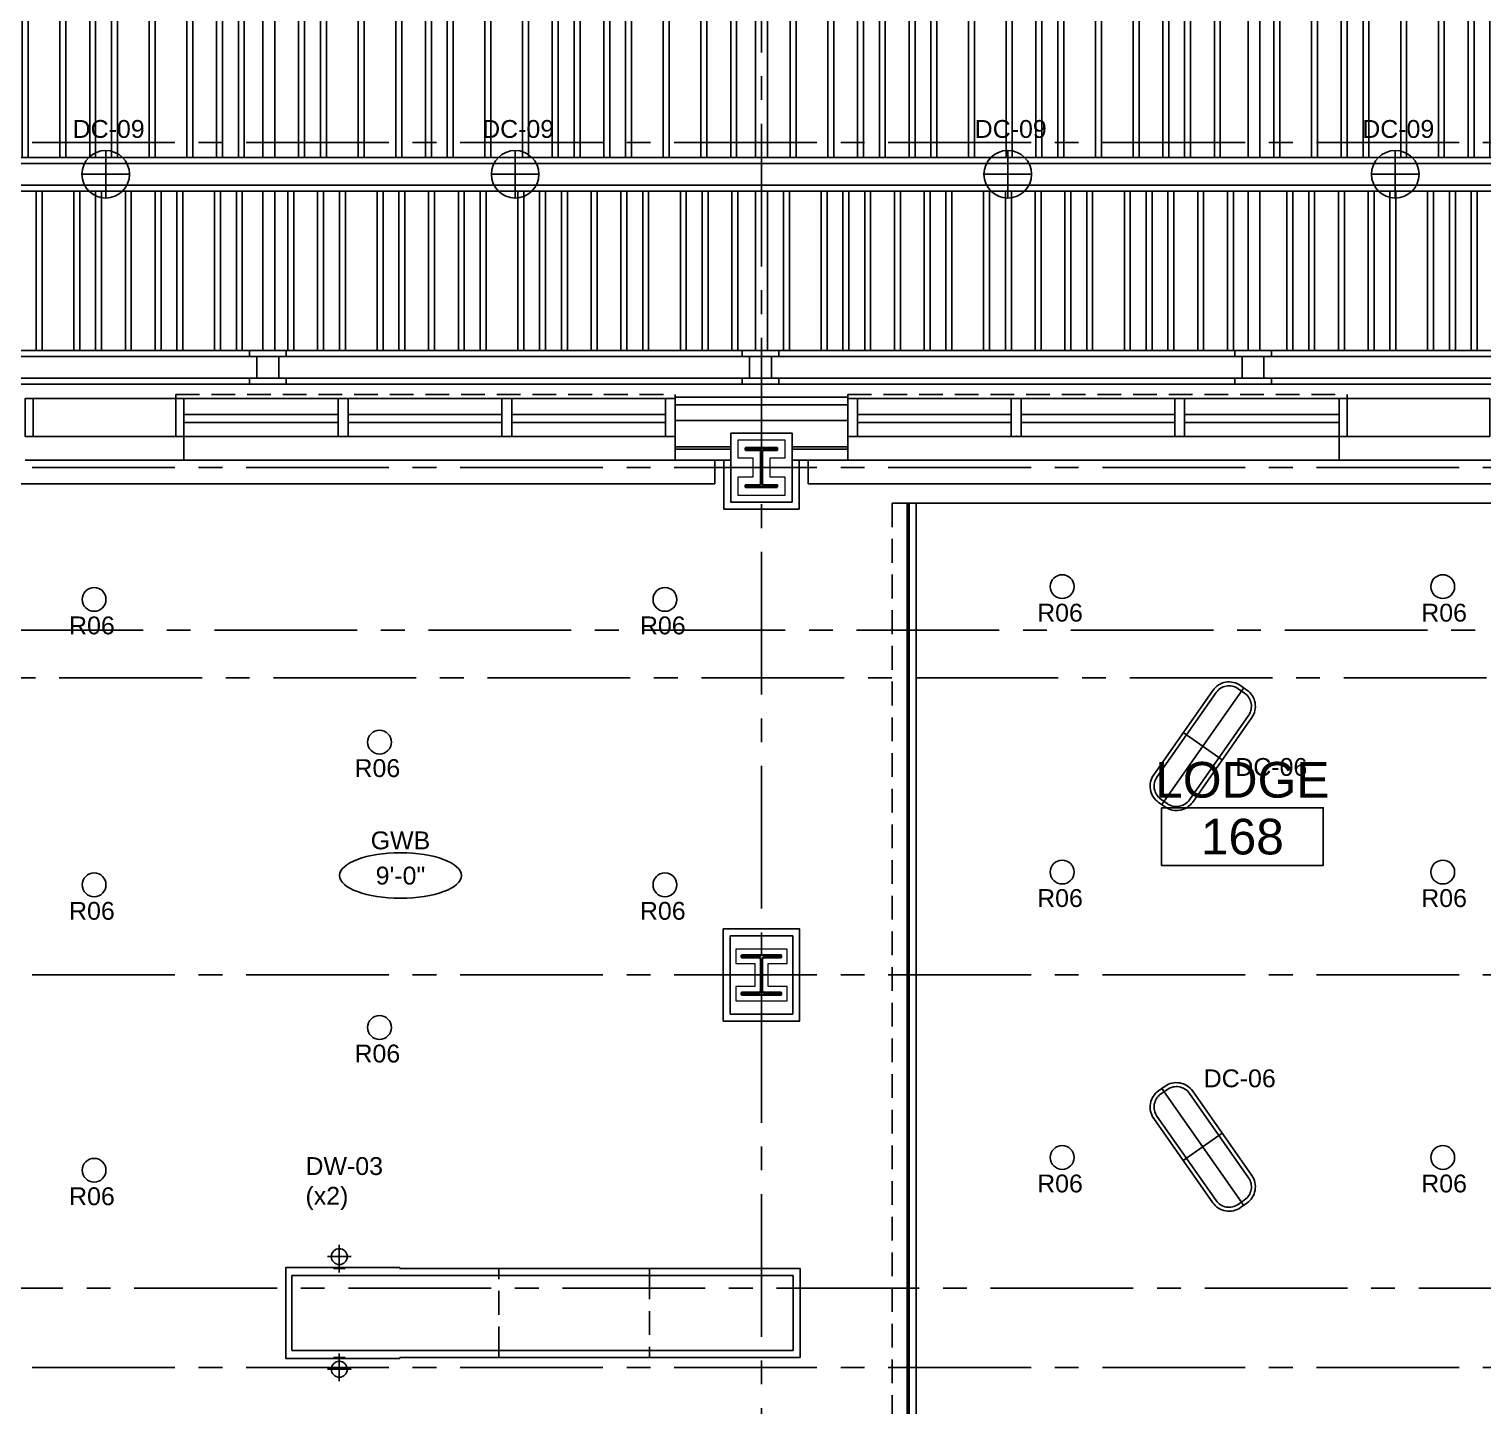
# Model space of a CAD drawing. Header units: inches. Extents: x -3700 to 367, y -844 to 2341.
# Drawn here: x -1420.8 to -1054, y 368.3 to 715.6 of the extents above; entities that cross this region are included whole.
import ezdxf
from ezdxf.enums import TextEntityAlignment as Align

# ---------------------------------------------------------------- set-up
doc = ezdxf.new("R2010")
doc.units = ezdxf.units.IN
doc.header["$LTSCALE"] = 48
doc.header["$MEASUREMENT"] = 0
for name, pattern in [('1112 - 0-Base$0$CENTER2', [1.125, 0.75, -0.125, 0.125, -0.125]), ('1112 - 0-Base$0$HIDDEN', [0.375, 0.25, -0.125]), ('1112 - 0-Base$0$HIDDEN2', [0.1875, 0.125, -0.0625]), ('HIDDEN2', [0.1875, 0.125, -0.0625])]:
    doc.linetypes.add(name, pattern=pattern)
for name, color, linetype in [('1112 - 0-Base$0$A-Clng Mtd Light Fixture', 4, 'Continuous'), ('1112 - 0-Base$0$A-Door-Head', 8, 'Continuous'), ('1112 - 0-Base$0$A-Elev-0-Hidden', 8, '1112 - 0-Base$0$HIDDEN2'), ('1112 - 0-Base$0$A-Flor-Case', 8, 'HIDDEN2'), ('1112 - 0-Base$0$A-Flor-Case-Full Height', 4, 'Continuous'), ('1112 - 0-Base$0$A-Flor-Ovhd', 6, 'Continuous'), ('1112 - 0-Base$0$A-Flor-Soffit', 4, 'Continuous'), ('1112 - 0-Base$0$A-Flor-Wall Mtd Fixture', 6, 'Continuous'), ('1112 - 0-Base$0$A-Glaz', 6, 'Continuous'), ('1112 - 0-Base$0$A-Glaz-Sill', 8, 'Continuous'), ('1112 - 0-Base$0$A-Grid(3-32)', 8, '1112 - 0-Base$0$CENTER2'), ('1112 - 0-Base$0$A-Tag-Rm(3-32)', 2, 'Continuous'), ('1112 - 0-Base$0$A-Wall-Full', 3, 'Continuous'), ('1112 - 0-Base$0$A-Wall-Hatch', 15, 'Continuous'), ('1112 - 0-Base$0$S-Grid-Iden', 2, 'Continuous'), ('A-Clng-Fixture', 3, 'Continuous'), ('A-Clng-Tag', 6, 'Continuous')]:
    doc.layers.add(name, color=color, linetype=linetype)
for name, color, linetype, lineweight in [('1112 - 0-Base$0$A-Detl-Hatch', 1, 'Continuous', 18), ('1112 - 0-Base$0$S-Detl-Hatch', 1, 'Continuous', 18), ('1112 - 0-Base$0$S-Detl-Wide', 3, 'Continuous', 35), ('A-Anno-Text', 50, 'Continuous', 25)]:
    doc.layers.add(name, color=color, linetype=linetype, lineweight=lineweight)
doc.styles.add('1112 - 0-Base$0$Standard', font='arial.ttf')
doc.styles.add('G1DIM', font='arial.ttf')
doc.styles.get("Standard").update_dxf_attribs({"font": 'arial.ttf'})

# ---------------------------------------------------------------- blocks, each defined once
blk = doc.blocks.new('Clng Tag')
blk.add_ellipse((0, 0), major_axis=(-0.3202, 0), ratio=0.37386)
at = {"color": 2}
for tag, p in [('XXX', (0, 0.1848)), ("X'-XX'", (0, -0.0002))]:
    blk.add_attdef(tag, text='', height=0.0938, dxfattribs=at).set_placement(p, align=Align.MIDDLE_CENTER)
blk = doc.blocks.new('6IN ROUND DL')
blk.add_circle((0, 0), 3)
blk.add_attdef('RXX', (-6.3125, -8.8125), '', height=4.5)
blk = doc.blocks.new('1112 - 0-Base$0$1ST FLOOR CORE & SHELL')
at = {"layer": '1112 - 0-Base$0$A-Door-Head'}
for points in [[(4264.75, -8575.34), (4300.75, -8575.34), (4300.75, -8584.88), (4264.75, -8584.88)], [(4596.25, -8575.34), (4632.25, -8575.34), (4632.25, -8584.88), (4596.25, -8584.88)]]:
    blk.add_lwpolyline(points, close=True, dxfattribs=at)
at = {"layer": '1112 - 0-Base$0$A-Flor-Case'}
for points in [[(4300.75, -8575.34), (4300.75, -8574.34), (4426.75, -8574.34), (4426.75, -8575.34)], [(4470.25, -8575.34), (4470.25, -8574.34), (4596.25, -8574.34), (4596.25, -8575.34)], [(4594.25, -8584.88), (4594.25, -8590.88), (4470.25, -8590.88)]]:
    blk.add_lwpolyline(points, dxfattribs=at)
at = {"layer": '1112 - 0-Base$0$A-Glaz'}
for p, q in [((4341.75, -8579.34), (4302.75, -8579.34)), ((4341.75, -8581.41), (4302.75, -8581.41)), ((4383, -8579.34), (4344.25, -8579.34)), ((4383, -8581.41), (4344.25, -8581.41)), ((4424.25, -8579.34), (4385.5, -8579.34)), ((4424.25, -8581.41), (4385.5, -8581.41)), ((4511.5, -8579.34), (4472.75, -8579.34)), ((4511.5, -8581.41), (4472.75, -8581.41)), ((4552.75, -8579.34), (4514, -8579.34)), ((4552.75, -8581.41), (4514, -8581.41)), ((4594.25, -8579.34), (4555.25, -8579.34)), ((4594.25, -8581.41), (4555.25, -8581.41))]:
    blk.add_line(p, q, dxfattribs=at)
for points in [[(4262.75, -8584.88), (4264.75, -8584.88), (4264.75, -8575.34), (4262.75, -8575.34)], [(4300.75, -8584.88), (4302.75, -8584.88), (4302.75, -8575.34), (4300.75, -8575.34)], [(4341.75, -8584.88), (4344.25, -8584.88), (4344.25, -8575.34), (4341.75, -8575.34)], [(4383, -8584.88), (4385.5, -8584.88), (4385.5, -8575.34), (4383, -8575.34)], [(4424.25, -8584.88), (4426.75, -8584.88), (4426.75, -8575.34), (4424.25, -8575.34)], [(4470.25, -8584.88), (4472.75, -8584.88), (4472.75, -8575.34), (4470.25, -8575.34)], [(4511.5, -8584.88), (4514, -8584.88), (4514, -8575.34), (4511.5, -8575.34)], [(4552.75, -8584.88), (4555.25, -8584.88), (4555.25, -8575.34), (4552.75, -8575.34)], [(4594.25, -8584.88), (4596.25, -8584.88), (4596.25, -8575.34), (4594.25, -8575.34)]]:
    blk.add_lwpolyline(points, close=True, dxfattribs=at)
at = {"layer": '1112 - 0-Base$0$A-Glaz-Sill'}
for p, q in [((4341.75, -8575.34), (4302.75, -8575.34)), ((4344.25, -8575.34), (4383, -8575.34)), ((4385.5, -8575.34), (4424.25, -8575.34)), ((4472.75, -8575.34), (4511.5, -8575.34)), ((4514, -8575.34), (4552.75, -8575.34)), ((4555.25, -8575.34), (4594.25, -8575.34)), ((4302.75, -8584.88), (4426.75, -8584.88)), ((4470.25, -8584.88), (4594.25, -8584.88))]:
    blk.add_line(p, q, dxfattribs=at)
blk.add_lwpolyline([(4302.75, -8584.88), (4302.75, -8590.88), (4426.75, -8590.88)], dxfattribs=at)
at = {"layer": '1112 - 0-Base$0$A-Wall-Full'}
for p, q in [((4426.75, -8588.13), (4426.75, -8575)), ((4426.75, -8575), (4470.25, -8575)), ((4470.25, -8588.13), (4470.25, -8575)), ((4440.76, -8588.13), (4426.75, -8588.13)), ((4470.25, -8588.13), (4456.24, -8588.13))]:
    blk.add_line(p, q, dxfattribs=at)
at = {"layer": '1112 - 0-Base$0$A-Wall-Hatch'}
for p, q in [((4426.75, -8576.88), (4470.25, -8576.88)), ((4470.25, -8580.88), (4426.75, -8580.88)), ((4440.76, -8587.5), (4426.75, -8587.5)), ((4470.25, -8587.5), (4456.24, -8587.5))]:
    blk.add_line(p, q, dxfattribs=at)
blk = doc.blocks.new('*U30')
at = {"layer": '1112 - 0-Base$0$A-Detl-Hatch'}
h = blk.add_hatch(dxfattribs=at)
h.set_pattern_fill('ANSI32', color=256, scale=6, style=0)
h.set_pattern_definition([(45, (0, -4.96), (-1.591, 1.591), []), (45, (1.0607, -4.96), (-1.591, 1.591), [])])
edge = h.paths.add_edge_path()
edge.add_line((3.9925, -9.92), (3.9925, -9.39))
edge.add_line((3.9925, -9.39), (0.6575, -9.39))
edge.add_arc((0.6575, -8.89), 0.5, 180, 270, ccw=False)
edge.add_line((0.1575, -8.89), (0.1575, -1.03))
edge.add_arc((0.6575, -1.03), 0.5, 90, 180, ccw=False)
edge.add_line((0.6575, -0.53), (3.9925, -0.53))
edge.add_line((3.9925, -0.53), (3.9925, 0))
edge.add_line((3.9925, 0), (-3.9925, 0))
edge.add_line((-3.9925, 0), (-3.9925, -0.53))
edge.add_line((-3.9925, -0.53), (-0.6575, -0.53))
edge.add_arc((-0.6575, -1.03), 0.5, 0, 90, ccw=False)
edge.add_line((-0.1575, -1.03), (-0.1575, -8.89))
edge.add_arc((-0.6575, -8.89), 0.5, -90, 0, ccw=False)
edge.add_line((-0.6575, -9.39), (-3.9925, -9.39))
edge.add_line((-3.9925, -9.39), (-3.9925, -9.92))
edge.add_line((-3.9925, -9.92), (3.9925, -9.92))
at = {"color": 0, "linetype": 'ByBlock'}
blk.add_lwpolyline([(3.9925, -9.92), (3.9925, -9.39), (0.6575, -9.39, -0.41421356), (0.1575, -8.89), (0.1575, -1.03, -0.41421356), (0.6575, -0.53), (3.9925, -0.53), (3.9925, 0), (-3.9925, 0), (-3.9925, -0.53), (-0.6575, -0.53, -0.41421356), (-0.1575, -1.03), (-0.1575, -8.89, -0.41421356), (-0.6575, -9.39), (-3.9925, -9.39), (-3.9925, -9.92)], format="xyb", close=True, dxfattribs=at)
blk = doc.blocks.new('1112 - 0-Base$0$w10x39')
at = {"layer": '1112 - 0-Base$0$S-Detl-Hatch'}
blk.add_lwpolyline([(13843.55, -7311.37), (13843.55, -7306.84), (13839.72, -7306.84), (13839.72, -7301.98), (13843.55, -7301.98), (13843.55, -7297.45), (13831.57, -7297.45), (13831.57, -7301.98), (13835.4, -7301.98), (13835.4, -7306.84), (13831.57, -7306.84), (13831.57, -7311.37)], close=True, dxfattribs=at)
at = {"layer": '1112 - 0-Base$0$S-Detl-Wide'}
blk.add_blockref('*U30', (13837.56, -7299.45), dxfattribs=at)
blk = doc.blocks.new('*U28')
at = {"layer": '1112 - 0-Base$0$A-Detl-Hatch'}
h = blk.add_hatch(dxfattribs=at)
h.set_pattern_fill('ANSI32', color=256, scale=6, style=0)
h.set_pattern_definition([(45, (0, -4.99), (-1.591, 1.591), []), (45, (1.0607, -4.99), (-1.591, 1.591), [])])
edge = h.paths.add_edge_path()
edge.add_line((5, -9.98), (5, -9.42))
edge.add_line((5, -9.42), (0.67, -9.42))
edge.add_arc((0.67, -8.92), 0.5, 180, 270, ccw=False)
edge.add_line((0.17, -8.92), (0.17, -1.06))
edge.add_arc((0.67, -1.06), 0.5, 90, 180, ccw=False)
edge.add_line((0.67, -0.56), (5, -0.56))
edge.add_line((5, -0.56), (5, 0))
edge.add_line((5, 0), (-5, 0))
edge.add_line((-5, 0), (-5, -0.56))
edge.add_line((-5, -0.56), (-0.67, -0.56))
edge.add_arc((-0.67, -1.06), 0.5, 0, 90, ccw=False)
edge.add_line((-0.17, -1.06), (-0.17, -8.92))
edge.add_arc((-0.67, -8.92), 0.5, -90, 0, ccw=False)
edge.add_line((-0.67, -9.42), (-5, -9.42))
edge.add_line((-5, -9.42), (-5, -9.98))
edge.add_line((-5, -9.98), (5, -9.98))
at = {"color": 0, "linetype": 'ByBlock'}
blk.add_lwpolyline([(5, -9.98), (5, -9.42), (0.67, -9.42, -0.414214), (0.17, -8.92), (0.17, -1.06, -0.414214), (0.67, -0.56), (5, -0.56), (5, 0), (-5, 0), (-5, -0.56), (-0.67, -0.56, -0.414214), (-0.17, -1.06), (-0.17, -8.92, -0.414214), (-0.67, -9.42), (-5, -9.42), (-5, -9.98)], format="xyb", close=True, dxfattribs=at)
blk = doc.blocks.new('1112 - 0-Base$0$W10x49')
at = {"layer": '1112 - 0-Base$0$S-Detl-Hatch'}
blk.add_lwpolyline([(14011.1, -7309.78), (14011.1, -7306.22), (14006.27, -7306.22), (14006.27, -7300.36), (14011.1, -7300.36), (14011.1, -7296.8), (13998.1, -7296.8), (13998.1, -7300.36), (14002.93, -7300.36), (14002.93, -7306.22), (13998.1, -7306.22), (13998.1, -7309.78)], close=True, dxfattribs=at)
at = {"layer": '1112 - 0-Base$0$S-Detl-Wide'}
blk.add_blockref('*U28', (14004.6, -7298.3), dxfattribs=at)
blk = doc.blocks.new('1112 - 0-Base$0$1ST FLOOR - STRUCTURAL GRID')
at = {"layer": '1112 - 0-Base$0$A-Grid(3-32)'}
for p, q in [((4448.5, -7426.01), (4448.5, -9520.75)), ((2104.5, -8510.75), (5927.38, -8510.75)), ((2104.5, -8592.75), (5927.38, -8592.75)), ((5912.5, -8633.75), (2120.87, -8633.75)), ((5927.38, -8645.75), (2104.5, -8645.75)), ((2104.5, -8720.75), (5927.38, -8720.75)), ((2130.3, -8799.75), (5901.58, -8799.75)), ((2104.5, -8819.75), (5927.38, -8819.75))]:
    blk.add_line(p, q, dxfattribs=at)
at = {"rotation": 180}
blk.add_blockref('1112 - 0-Base$0$W10x49', (18453.1, -16024.04), dxfattribs=at)
at = {"layer": '1112 - 0-Base$0$S-Grid-Iden'}
blk.add_blockref('1112 - 0-Base$0$w10x39', (-9389.06, -1288.34), dxfattribs=at)
blk = doc.blocks.new('1112 - 0-Base$0$Rm Tag')
blk.add_lwpolyline([(-0.2124, 0.0759), (0.2124, 0.0759), (0.2124, -0.0759), (-0.2124, -0.0759)], close=True)
at = {"style": '1112 - 0-Base$0$Standard'}
for p in [(0, 0.2858), (0, 0.1493), (0, 0)]:
    blk.add_attdef('XXX', text='', height=0.0938, dxfattribs=at).set_placement(p, align=Align.MIDDLE_CENTER)
blk = doc.blocks.new('1112 - 0-Base$0$wall sconce typ')
for p, q in [((3, 4), (-3, 4)), ((0, 7), (0, 0)), ((-1.5, 1), (1.5, 1))]:
    blk.add_line(p, q)
blk.add_circle((0, 4), 2)
blk = doc.blocks.new('1112 - 0-Base$0$pergola')
at = {"layer": '1112 - 0-Base$0$A-Elev-0-Hidden', "color": 5}
for p, q in [((-416.96, 100.62), (-416.96, 60.37)), ((-413.96, 100.62), (-413.96, 60.37)), ((-12.04, 100.62), (-12.04, 60.37)), ((-9.04, 100.62), (-9.04, 60.37)), ((-416.96, 51.87), (-416.96, 11.62)), ((-413.96, 51.87), (-413.96, 11.62)), ((-12.04, 51.87), (-12.04, 11.62)), ((-9.04, 51.87), (-9.04, 11.62))]:
    blk.add_line(p, q, dxfattribs=at)
at = {"layer": '1112 - 0-Base$0$A-Flor-Case'}
for p, q in [((-418.62, 60.37), (-418.62, 100.62)), ((-412.37, 100.61), (-412.37, 60.37)), ((-13.63, 100.61), (-13.63, 60.37)), ((-7.38, 60.37), (-7.38, 100.62)), ((-418.58, 11.64), (-418.58, 51.87)), ((-412.33, 51.87), (-412.33, 11.64)), ((-13.67, 51.87), (-13.67, 11.64)), ((-7.42, 11.64), (-7.42, 51.87))]:
    blk.add_line(p, q, dxfattribs=at)
at = {"layer": '1112 - 0-Base$0$A-Flor-Ovhd'}
for p, q in [((-408.83, 100.61), (-408.83, 60.37)), ((-407.33, 100.61), (-407.33, 60.37)), ((-403.33, 100.61), (-403.33, 60.37)), ((-401.83, 100.61), (-401.83, 60.37)), ((-393.83, 100.61), (-393.83, 60.37)), ((-392.33, 100.61), (-392.33, 60.37)), ((-384.33, 100.61), (-384.33, 60.37)), ((-382.83, 100.61), (-382.83, 60.37)), ((-376.83, 100.58), (-376.83, 60.35)), ((-375.33, 100.58), (-375.33, 60.35)), ((-371.33, 100.58), (-371.33, 60.35)), ((-369.83, 100.58), (-369.83, 60.35)), ((-361.83, 100.58), (-361.83, 60.35)), ((-360.33, 100.58), (-360.33, 60.35)), ((-352.33, 100.58), (-352.33, 60.35)), ((-350.83, 100.58), (-350.83, 60.35)), ((-344.83, 100.61), (-344.83, 60.37)), ((-343.33, 100.61), (-343.33, 60.37)), ((-339.33, 100.61), (-339.33, 60.37)), ((-337.83, 100.61), (-337.83, 60.37)), ((-333.13, 100.62), (-333.13, 60.37)), ((-330.13, 100.62), (-330.13, 60.37)), ((-324.13, 100.62), (-324.13, 60.38)), ((-322.63, 100.62), (-322.63, 60.38)), ((-318.63, 100.62), (-318.63, 60.38)), ((-317.13, 100.62), (-317.13, 60.38)), ((-309.13, 100.62), (-309.13, 60.38)), ((-307.63, 100.62), (-307.63, 60.38)), ((-299.63, 100.62), (-299.63, 60.38)), ((-298.13, 100.62), (-298.13, 60.38)), ((-292.13, 100.59), (-292.13, 60.36)), ((-290.63, 100.59), (-290.63, 60.36)), ((-286.63, 100.59), (-286.63, 60.36)), ((-285.13, 100.59), (-285.13, 60.36)), ((-277.13, 100.59), (-277.13, 60.36)), ((-275.63, 100.59), (-275.63, 60.36)), ((-267.63, 100.59), (-267.63, 60.36)), ((-266.13, 100.59), (-266.13, 60.36)), ((-260.13, 100.62), (-260.13, 60.38)), ((-258.63, 100.62), (-258.63, 60.38)), ((-254.63, 100.62), (-254.63, 60.38)), ((-253.13, 100.62), (-253.13, 60.38)), ((-247.13, 100.61), (-247.13, 60.37)), ((-245.63, 100.61), (-245.63, 60.37)), ((-241.63, 100.61), (-241.63, 60.37)), ((-240.13, 100.61), (-240.13, 60.37)), ((-232.13, 100.61), (-232.13, 60.37)), ((-230.63, 100.61), (-230.63, 60.37)), ((-222.63, 100.61), (-222.63, 60.37)), ((-221.13, 100.61), (-221.13, 60.37)), ((-215.13, 100.58), (-215.13, 60.35)), ((-213.63, 100.58), (-213.63, 60.35)), ((-208.88, 100.62), (-208.88, 60.37)), ((-205.88, 100.62), (-205.88, 60.37)), ((-200.13, 100.58), (-200.13, 60.35)), ((-198.63, 100.58), (-198.63, 60.35)), ((-190.63, 100.58), (-190.63, 60.35)), ((-189.13, 100.58), (-189.13, 60.35)), ((-183.13, 100.61), (-183.13, 60.37)), ((-181.63, 100.61), (-181.63, 60.37)), ((-177.63, 100.61), (-177.63, 60.37)), ((-176.13, 100.61), (-176.13, 60.37)), ((-170.13, 100.61), (-170.13, 60.37)), ((-168.63, 100.61), (-168.63, 60.37)), ((-164.63, 100.61), (-164.63, 60.37)), ((-163.13, 100.61), (-163.13, 60.37)), ((-155.13, 100.61), (-155.13, 60.37)), ((-153.63, 100.61), (-153.63, 60.37)), ((-145.63, 100.61), (-145.63, 60.37)), ((-144.13, 100.61), (-144.13, 60.37)), ((-138.13, 100.58), (-138.13, 60.35)), ((-136.63, 100.58), (-136.63, 60.35)), ((-132.63, 100.58), (-132.63, 60.35)), ((-131.13, 100.58), (-131.13, 60.35)), ((-123.13, 100.58), (-123.13, 60.35)), ((-121.63, 100.58), (-121.63, 60.35)), ((-113.63, 100.58), (-113.63, 60.35)), ((-112.13, 100.58), (-112.13, 60.35)), ((-106.13, 100.61), (-106.13, 60.37)), ((-104.63, 100.61), (-104.63, 60.37)), ((-100.63, 100.61), (-100.63, 60.37)), ((-99.13, 100.61), (-99.13, 60.37)), ((-93.13, 100.61), (-93.13, 60.37)), ((-91.63, 100.61), (-91.63, 60.37)), ((-84.62, 100.62), (-84.62, 60.37)), ((-81.62, 100.62), (-81.62, 60.37)), ((-78.13, 100.61), (-78.13, 60.37)), ((-76.63, 100.61), (-76.63, 60.37)), ((-68.63, 100.61), (-68.63, 60.37)), ((-67.13, 100.61), (-67.13, 60.37)), ((-61.13, 100.58), (-61.13, 60.35)), ((-59.63, 100.58), (-59.63, 60.35)), ((-55.63, 100.58), (-55.63, 60.35)), ((-54.13, 100.58), (-54.13, 60.35)), ((-46.13, 100.58), (-46.13, 60.35)), ((-44.63, 100.58), (-44.63, 60.35)), ((-36.63, 100.58), (-36.63, 60.35)), ((-35.13, 100.58), (-35.13, 60.35)), ((-29.13, 100.61), (-29.13, 60.37)), ((-27.63, 100.61), (-27.63, 60.37)), ((-23.63, 100.61), (-23.63, 60.37)), ((-22.13, 100.61), (-22.13, 60.37)), ((-410.83, 51.87), (-410.83, 11.64)), ((-409.33, 51.87), (-409.33, 11.64)), ((-403.33, 51.87), (-403.33, 11.64)), ((-401.83, 51.87), (-401.83, 11.64)), ((-395.83, 51.87), (-395.83, 11.64)), ((-394.33, 51.87), (-394.33, 11.64)), ((-390.33, 51.87), (-390.33, 11.64)), ((-388.83, 51.87), (-388.83, 11.64)), ((-380.83, 51.87), (-380.83, 11.64)), ((-379.33, 51.87), (-379.33, 11.64)), ((-375.33, 51.87), (-375.33, 11.64)), ((-373.83, 51.87), (-373.83, 11.64)), ((-367.83, 51.87), (-367.83, 11.64)), ((-366.33, 51.87), (-366.33, 11.64)), ((-360.33, 51.87), (-360.33, 11.64)), ((-358.83, 51.87), (-358.83, 11.64)), ((-354.83, 51.87), (-354.83, 11.64)), ((-353.33, 51.87), (-353.33, 11.64)), ((-345.33, 51.87), (-345.33, 11.64)), ((-343.83, 51.87), (-343.83, 11.64)), ((-339.83, 51.87), (-339.83, 11.64)), ((-338.33, 51.87), (-338.33, 11.64)), ((-333.13, 51.87), (-333.13, 11.62)), ((-330.13, 51.87), (-330.13, 11.62)), ((-326.83, 51.87), (-326.83, 11.64)), ((-325.33, 51.87), (-325.33, 11.64)), ((-319.33, 51.87), (-319.33, 11.64)), ((-317.83, 51.87), (-317.83, 11.64)), ((-313.83, 51.87), (-313.83, 11.64)), ((-312.33, 51.87), (-312.33, 11.64)), ((-304.33, 51.87), (-304.33, 11.64)), ((-302.83, 51.87), (-302.83, 11.64)), ((-298.83, 51.87), (-298.83, 11.64)), ((-297.33, 51.87), (-297.33, 11.64)), ((-291.33, 51.87), (-291.33, 11.64)), ((-289.83, 51.87), (-289.83, 11.64)), ((-283.83, 51.87), (-283.83, 11.64)), ((-282.33, 51.87), (-282.33, 11.64)), ((-278.33, 51.87), (-278.33, 11.64)), ((-276.83, 51.87), (-276.83, 11.64)), ((-268.83, 51.87), (-268.83, 11.64)), ((-267.33, 51.87), (-267.33, 11.64)), ((-263.33, 51.87), (-263.33, 11.64)), ((-261.83, 51.87), (-261.83, 11.64)), ((-257.83, 51.87), (-257.83, 11.64)), ((-256.33, 51.87), (-256.33, 11.64)), ((-250.33, 51.87), (-250.33, 11.64)), ((-248.83, 51.87), (-248.83, 11.64)), ((-242.83, 51.87), (-242.83, 11.64)), ((-241.33, 51.87), (-241.33, 11.64)), ((-237.33, 51.87), (-237.33, 11.64)), ((-235.83, 51.87), (-235.83, 11.64)), ((-227.83, 51.87), (-227.83, 11.64)), ((-226.33, 51.87), (-226.33, 11.64)), ((-222.33, 51.87), (-222.33, 11.64)), ((-220.83, 51.87), (-220.83, 11.64)), ((-214.83, 51.87), (-214.83, 11.64)), ((-213.33, 51.87), (-213.33, 11.64)), ((-208.88, 51.87), (-208.88, 11.62)), ((-205.88, 51.87), (-205.88, 11.62)), ((-201.83, 51.87), (-201.83, 11.64)), ((-200.33, 51.87), (-200.33, 11.64)), ((-192.33, 51.87), (-192.33, 11.64)), ((-190.83, 51.87), (-190.83, 11.64)), ((-186.83, 51.87), (-186.83, 11.64)), ((-185.33, 51.87), (-185.33, 11.64)), ((-181.33, 51.87), (-181.33, 11.64)), ((-179.83, 51.87), (-179.83, 11.64)), ((-173.83, 51.87), (-173.83, 11.64)), ((-172.33, 51.87), (-172.33, 11.64)), ((-166.33, 51.87), (-166.33, 11.64)), ((-164.83, 51.87), (-164.83, 11.64)), ((-160.83, 51.87), (-160.83, 11.64)), ((-159.33, 51.87), (-159.33, 11.64)), ((-151.33, 51.87), (-151.33, 11.64)), ((-149.83, 51.87), (-149.83, 11.64)), ((-145.83, 51.87), (-145.83, 11.64)), ((-144.33, 51.87), (-144.33, 11.64)), ((-138.33, 51.87), (-138.33, 11.64)), ((-136.83, 51.87), (-136.83, 11.64)), ((-130.83, 51.87), (-130.83, 11.64)), ((-129.33, 51.87), (-129.33, 11.64)), ((-125.33, 51.87), (-125.33, 11.64)), ((-123.83, 51.87), (-123.83, 11.64)), ((-115.83, 51.87), (-115.83, 11.64)), ((-114.33, 51.87), (-114.33, 11.64)), ((-110.33, 51.87), (-110.33, 11.64)), ((-108.83, 51.87), (-108.83, 11.64)), ((-104.83, 51.87), (-104.83, 11.64)), ((-103.33, 51.87), (-103.33, 11.64)), ((-97.33, 51.87), (-97.33, 11.64)), ((-95.83, 51.87), (-95.83, 11.64)), ((-89.83, 51.87), (-89.83, 11.64)), ((-88.33, 51.87), (-88.33, 11.64)), ((-84.62, 51.87), (-84.62, 11.63)), ((-81.62, 51.87), (-81.62, 11.63)), ((-74.83, 51.87), (-74.83, 11.64)), ((-73.33, 51.87), (-73.33, 11.64)), ((-69.33, 51.87), (-69.33, 11.64)), ((-67.83, 51.87), (-67.83, 11.64)), ((-61.83, 51.87), (-61.83, 11.64)), ((-60.33, 51.87), (-60.33, 11.64)), ((-54.33, 51.87), (-54.33, 11.64)), ((-52.83, 51.87), (-52.83, 11.64)), ((-48.83, 51.87), (-48.83, 11.64)), ((-47.33, 51.87), (-47.33, 11.64)), ((-39.33, 51.87), (-39.33, 11.64)), ((-37.83, 51.87), (-37.83, 11.64)), ((-33.83, 51.87), (-33.83, 11.64)), ((-32.33, 51.87), (-32.33, 11.64)), ((-28.33, 51.87), (-28.33, 11.64)), ((-26.83, 51.87), (-26.83, 11.64)), ((-20.83, 51.87), (-20.83, 11.64)), ((-19.33, 51.87), (-19.33, 11.64))]:
    blk.add_line(p, q, dxfattribs=at)
at = {"layer": '1112 - 0-Base$0$A-Flor-Soffit'}
for p, q in [((-410.83, 109.11), (-15.17, 109.11)), ((-410.83, 107.61), (-15.17, 107.61)), ((-410.83, 102.11), (-15.17, 102.11)), ((-410.83, 100.61), (-15.17, 100.61)), ((-411.08, 60.37), (-15.17, 60.37)), ((-411.08, 58.87), (-15.17, 58.87)), ((-411.08, 53.37), (-15.17, 53.37)), ((-411.08, 51.87), (-15.17, 51.87)), ((-410.83, 11.64), (-15.17, 11.64)), ((-410.83, 10.14), (-15.17, 10.14)), ((-410.83, 4.64), (-15.17, 4.64)), ((-410.83, 3.14), (-15.17, 3.14))]:
    blk.add_line(p, q, dxfattribs=at)
at = {"layer": '1112 - 0-Base$0$A-Wall-Full'}
for points in [[(-420.08, 109.11), (-420.08, 107.61), (-410.83, 107.61), (-410.83, 109.11)], [(-412.71, 102.11), (-418.21, 102.11), (-418.21, 107.61), (-412.71, 107.61)], [(-336.25, 109.12), (-336.25, 107.62), (-327, 107.62), (-327, 109.12)], [(-328.88, 102.12), (-334.38, 102.12), (-334.38, 107.62), (-328.88, 107.62)], [(-212, 109.12), (-212, 107.62), (-202.75, 107.62), (-202.75, 109.12)], [(-204.62, 102.12), (-210.12, 102.12), (-210.12, 107.62), (-204.62, 107.62)], [(-87.75, 109.12), (-87.75, 107.62), (-78.5, 107.62), (-78.5, 109.12)], [(-80.37, 102.12), (-85.87, 102.12), (-85.87, 107.62), (-80.37, 107.62)], [(-5.92, 109.11), (-5.92, 107.61), (-15.17, 107.61), (-15.17, 109.11)], [(-7.79, 102.11), (-13.29, 102.11), (-13.29, 107.61), (-7.79, 107.61)], [(-420.08, 102.11), (-420.08, 100.61), (-410.83, 100.61), (-410.83, 102.11)], [(-336.25, 102.12), (-336.25, 100.62), (-327, 100.62), (-327, 102.12)], [(-212, 102.12), (-212, 100.62), (-202.75, 100.62), (-202.75, 102.12)], [(-87.75, 102.12), (-87.75, 100.62), (-78.5, 100.62), (-78.5, 102.12)], [(-5.92, 102.11), (-5.92, 100.61), (-15.17, 100.61), (-15.17, 102.11)], [(-410.83, 58.87), (-410.83, 60.37), (-420.08, 60.37), (-420.08, 58.87)], [(-412.71, 53.37), (-418.21, 53.37), (-418.21, 58.87), (-412.71, 58.87)], [(-15.17, 58.87), (-15.17, 60.37), (-5.92, 60.37), (-5.92, 58.87)], [(-7.79, 53.37), (-13.29, 53.37), (-13.29, 58.87), (-7.79, 58.87)], [(-410.83, 51.87), (-410.83, 53.37), (-420.08, 53.37), (-420.08, 51.87)], [(-15.17, 51.87), (-15.17, 53.37), (-5.92, 53.37), (-5.92, 51.87)], [(-420.08, 11.64), (-420.08, 10.14), (-410.83, 10.14), (-410.83, 11.64)], [(-336.5, 11.65), (-336.5, 10.15), (-327.25, 10.15), (-327.25, 11.65)], [(-212.25, 11.65), (-212.25, 10.15), (-203, 10.15), (-203, 11.65)], [(-88, 11.65), (-88, 10.15), (-78.75, 10.15), (-78.75, 11.65)], [(-5.92, 11.64), (-5.92, 10.14), (-15.17, 10.14), (-15.17, 11.64)], [(-412.71, 4.64), (-418.21, 4.64), (-418.21, 10.14), (-412.71, 10.14)], [(-329.13, 4.65), (-334.63, 4.65), (-334.63, 10.15), (-329.13, 10.15)], [(-204.87, 4.65), (-210.37, 4.65), (-210.37, 10.15), (-204.87, 10.15)], [(-80.62, 4.65), (-86.12, 4.65), (-86.12, 10.15), (-80.62, 10.15)], [(-7.79, 4.64), (-13.29, 4.64), (-13.29, 10.14), (-7.79, 10.14)], [(-420.08, 4.64), (-420.08, 3.14), (-410.83, 3.14), (-410.83, 4.64)], [(-336.5, 4.65), (-336.5, 3.15), (-327.25, 3.15), (-327.25, 4.65)], [(-212.25, 4.65), (-212.25, 3.15), (-203, 3.15), (-203, 4.65)], [(-88, 4.65), (-88, 3.15), (-78.75, 3.15), (-78.75, 4.65)], [(-5.92, 4.64), (-5.92, 3.14), (-15.17, 3.14), (-15.17, 4.64)]]:
    blk.add_lwpolyline(points, close=True, dxfattribs=at)

msp = doc.modelspace()

# ---------------------------------------------------------------- linework, layer by layer
for p in [(-1171.75, 612.87), (-1130.5, 612.87)]:
    msp.add_point(p)
at = {"layer": '1112 - 0-Base$0$A-Clng Mtd Light Fixture'}
for p, q in [((-1401.42, 673), (-1401.42, 685)), ((-1298.13, 673), (-1298.13, 685)), ((-1173.87, 673), (-1173.87, 685)), ((-1076.12, 673), (-1076.12, 685)), ((-1395.42, 679), (-1407.42, 679)), ((-1292.13, 679), (-1304.13, 679)), ((-1167.87, 679), (-1179.87, 679)), ((-1070.12, 679), (-1082.12, 679)), ((-1135.01, 519.98), (-1114.36, 549.46)), ((-1119.77, 531.28), (-1129.6, 538.16)), ((-1135.01, 448.37), (-1114.36, 418.88)), ((-1119.77, 437.07), (-1129.6, 430.19))]:
    msp.add_line(p, q, dxfattribs=at)
for points in [[(-1137.06, 527.51), (-1122.15, 548.81, -0.414214), (-1115.18, 550.04), (-1113.54, 548.89, -0.414214), (-1112.32, 541.93), (-1127.23, 520.63, -0.414214), (-1134.19, 519.4), (-1135.83, 520.55, -0.414214)], [(-1136.24, 526.94), (-1121.33, 548.24, -0.414214), (-1115.76, 549.22), (-1114.12, 548.07, -0.414214), (-1113.14, 542.5), (-1128.05, 521.2, -0.414214), (-1133.62, 520.22), (-1135.26, 521.37, -0.414214)], [(-1137.06, 440.83), (-1122.15, 419.54, 0.414214), (-1115.18, 418.31), (-1113.54, 419.46, 0.414214), (-1112.32, 426.42), (-1127.23, 447.72, 0.414214), (-1134.19, 448.95), (-1135.83, 447.8, 0.414214)], [(-1136.24, 441.41), (-1121.33, 420.11, 0.414214), (-1115.76, 419.13), (-1114.12, 420.27, 0.414214), (-1113.14, 425.85), (-1128.05, 447.14, 0.414214), (-1133.62, 448.13), (-1135.26, 446.98, 0.414214)]]:
    msp.add_lwpolyline(points, format="xyb", close=True, dxfattribs=at)
for centre in [(-1401.42, 679), (-1298.13, 679), (-1173.87, 679), (-1076.12, 679)]:
    msp.add_circle(centre, 6, dxfattribs=at)
at = {"layer": '1112 - 0-Base$0$A-Flor-Case'}
for p, q in [((-1302.25, 402.96), (-1302.25, 401.21)), ((-1302.25, 401.21), (-1302.25, 402.96)), ((-1264.25, 402.96), (-1264.25, 401.21)), ((-1264.25, 402.96), (-1264.25, 401.21)), ((-1302.25, 382.29), (-1302.25, 380.54)), ((-1302.25, 382.29), (-1302.25, 380.54)), ((-1264.25, 382.29), (-1264.25, 380.54)), ((-1264.25, 380.54), (-1264.25, 382.29))]:
    msp.add_line(p, q, dxfattribs=at)
msp.add_lwpolyline([(-1302.25, 401.21), (-1264.25, 401.21), (-1264.25, 382.29), (-1302.25, 382.29)], close=True, dxfattribs=at)
at = {"layer": '1112 - 0-Base$0$A-Flor-Case-Full Height'}
for p, q in [((-1327.25, 402.96), (-1302.25, 402.96)), ((-1226.25, 402.96), (-1302.25, 402.96)), ((-1302.25, 401.21), (-1264.25, 401.21)), ((-1226.25, 391.75), (-1226.25, 402.96)), ((-1226.25, 380.54), (-1226.25, 391.75)), ((-1302.25, 382.29), (-1264.25, 382.29)), ((-1302.25, 380.54), (-1327.25, 380.54)), ((-1302.25, 380.54), (-1226.25, 380.54))]:
    msp.add_line(p, q, dxfattribs=at)
msp.add_lwpolyline([(-1327.25, 402.96), (-1327.25, 403.21), (-1356, 403.21), (-1356, 380.29), (-1327.25, 380.29), (-1327.25, 380.54)], dxfattribs=at)
at = {"layer": '1112 - 0-Base$0$A-Flor-Soffit'}
for p, q in [((-1257.75, 606.87), (-1421.75, 606.87)), ((-1247.74, 606.87), (-1247.74, 600.87)), ((-1224.26, 606.87), (-1224.26, 600.87)), ((-1214.25, 606.87), (-1050.25, 606.87)), ((-1247.74, 600.87), (-1448.71, 600.87)), ((-1224.26, 600.87), (-1019.73, 600.87)), ((-1203, 596), (-1019.73, 596)), ((-1197, 596), (-1197, 308.2))]:
    msp.add_line(p, q, dxfattribs=at)
at = {"layer": '1112 - 0-Base$0$A-Flor-Soffit', "linetype": '1112 - 0-Base$0$HIDDEN2'}
msp.add_line((-1203, 596), (-1203, 314.2), dxfattribs=at)
at = {"layer": '1112 - 0-Base$0$A-Wall-Full'}
for p, q in [((-1257.75, 609.62), (-1257.75, 606.87)), ((-1214.25, 609.62), (-1214.25, 606.87)), ((-1243.74, 606.87), (-1257.75, 606.87)), ((-1214.25, 606.87), (-1228.26, 606.87)), ((-1332.25, 401.21), (-1354.5, 401.21)), ((-1354.5, 401.21), (-1354.5, 391.75)), ((-1302.25, 401.21), (-1332.25, 401.21)), ((-1332.25, 401.21), (-1332.25, 401.21)), ((-1328, 402.96), (-1328, 402.96)), ((-1264.25, 401.21), (-1228, 401.21)), ((-1228, 401.21), (-1228, 391.75)), ((-1354.5, 391.75), (-1354.5, 382.29)), ((-1228, 391.75), (-1228, 382.29)), ((-1354.5, 382.29), (-1327.25, 382.29)), ((-1327.25, 382.29), (-1327.25, 382.29)), ((-1327.25, 382.29), (-1302.25, 382.29)), ((-1228, 382.29), (-1264.25, 382.29)), ((-1327.25, 380.54), (-1327.25, 380.54))]:
    msp.add_line(p, q, dxfattribs=at)
for points in [[(-1243.74, 613.71), (-1228.26, 613.71), (-1228.26, 596.29), (-1243.74, 596.29)], [(-1245.63, 488.62), (-1226.38, 488.62), (-1226.38, 465.37), (-1245.63, 465.37)], [(-1243.88, 486.87), (-1228.13, 486.87), (-1228.13, 467.12), (-1243.88, 467.12)]]:
    msp.add_lwpolyline(points, close=True, dxfattribs=at)
msp.add_lwpolyline([(-1245.49, 606.87), (-1245.49, 594.54), (-1226.51, 594.54), (-1226.51, 606.87)], dxfattribs=at)
at = {"layer": 'A-Clng-Fixture', "linetype": 'HIDDEN2', "ltscale": 0.5, "const_width": 1}
msp.add_lwpolyline([(-1523.83, 310.2), (-1199, 310.2), (-1199, 596)], dxfattribs=at)

# ---------------------------------------------------------------- block references
at = {"linetype": '1112 - 0-Base$0$HIDDEN'}
msp.add_blockref('1112 - 0-Base$0$1ST FLOOR - STRUCTURAL GRID', (-5684.5, 9197.75), dxfattribs=at)
for name, p in [('1112 - 0-Base$0$1ST FLOOR CORE & SHELL', (-5684.5, 9197.75)), ('1112 - 0-Base$0$pergola', (-1028.63, 622.88))]:
    msp.add_blockref(name, p)
at = {"layer": '1112 - 0-Base$0$A-Flor-Wall Mtd Fixture'}
msp.add_blockref('1112 - 0-Base$0$wall sconce typ', (-1342.5, 401.96), dxfattribs=at)
at = {"layer": '1112 - 0-Base$0$A-Flor-Wall Mtd Fixture', "xscale": -1, "rotation": 180}
msp.add_blockref('1112 - 0-Base$0$wall sconce typ', (-1342.5, 381.54), dxfattribs=at)
at = {"layer": '1112 - 0-Base$0$A-Tag-Rm(3-32)'}
ref = msp.add_blockref('1112 - 0-Base$0$Rm Tag', (-1114.7, 511.91), dxfattribs=dict(at, xscale=96, yscale=96, zscale=96))
ref.add_attrib('XXX', 'LODGE', dxfattribs={"layer": '0', "height": 9, "style": '1112 - 0-Base$0$Standard'}).set_placement((-1114.7, 526.24), align=Align.MIDDLE_CENTER)
ref.add_attrib('XXX', '168', dxfattribs={"layer": '0', "height": 9, "style": '1112 - 0-Base$0$Standard'}).set_placement((-1114.7, 511.91), align=Align.MIDDLE_CENTER)
at = {"layer": 'A-Clng-Fixture'}
for p in [(-1160.15, 574.97), (-1404.35, 571.75), (-1260.35, 571.75), (-1332.35, 535.75), (-1404.35, 499.75), (-1260.35, 499.75), (-1160.15, 502.97), (-1332.35, 463.75), (-1160.15, 430.97), (-1404.35, 427.75)]:
    msp.add_blockref('6IN ROUND DL', p, dxfattribs=at).add_auto_attribs({'RXX': 'R06'})
ref = msp.add_blockref('6IN ROUND DL', (-1064.15, 574.97), dxfattribs=dict(at, xscale=-1))
ref.add_attrib('RXX', 'R06', (-1069.57, 566.15), dxfattribs={"layer": '0', "height": 4.5})
ref = msp.add_blockref('6IN ROUND DL', (-1064.15, 502.97), dxfattribs=dict(at, xscale=-1))
ref.add_attrib('RXX', 'R06', (-1069.57, 494.15), dxfattribs={"layer": '0', "height": 4.5})
ref = msp.add_blockref('6IN ROUND DL', (-1064.15, 430.97), dxfattribs=dict(at, xscale=-1))
ref.add_attrib('RXX', 'R06', (-1069.57, 422.15), dxfattribs={"layer": '0', "height": 4.5})
at = {"layer": 'A-Clng-Tag', "xscale": 48, "yscale": 48, "zscale": 48}
msp.add_blockref('Clng Tag', (-1327.06, 502.09), dxfattribs=at).add_auto_attribs({"X'-XX'": '9\'-0"', 'XXX': 'GWB'})

# ---------------------------------------------------------------- texts
at = {"layer": 'A-Anno-Text', "color": 2, "char_height": 4.5, "width": 13.0625, "attachment_point": 1, "style": 'G1DIM'}
for s, insert in [('DC-09', (-1409.75, 692.68)), ('DC-09', (-1306.46, 692.68)), ('DC-09', (-1182.21, 692.68)), ('DC-09', (-1084.45, 692.68)), ('DC-06', (-1116.48, 531.73)), ('DC-06', (-1124.44, 453.18)), ('DW-03 (x2)', (-1351.03, 431.05))]:
    msp.add_mtext(s, dxfattribs=dict(at, insert=insert))

doc.saveas('drawing.dxf')
